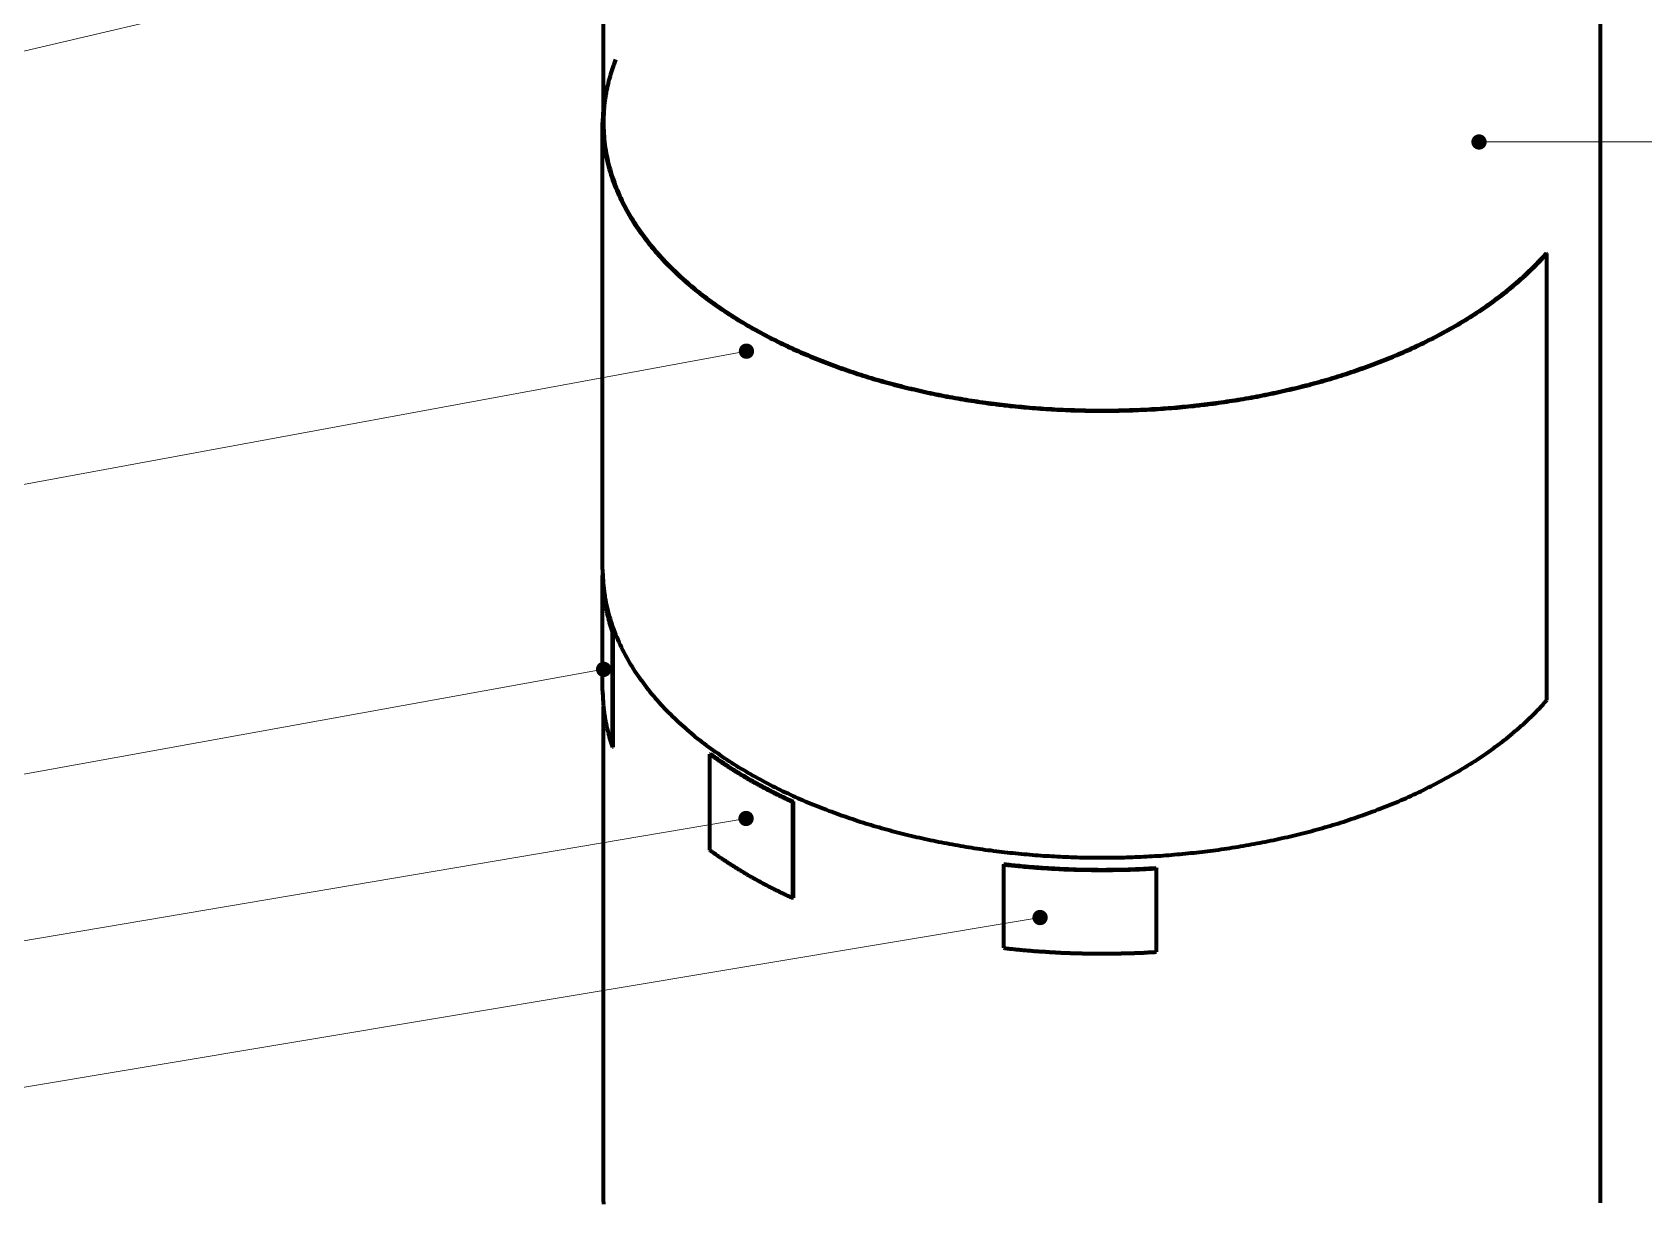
# Model space of a CAD drawing. Header units: millimetres. Extents: x 0 to 841, y 0 to 594.
# Drawn here: x 229.6 to 355.7, y 253.9 to 345.4 of the extents above; entities that cross this region are included whole.
import ezdxf

# ---------------------------------------------------------------- set-up
doc = ezdxf.new("R2010")
doc.units = ezdxf.units.MM
doc.layers.add('01-VISIBLE', color=7, linetype='CONTINUOUS', lineweight=70)
doc.layers.add('08-FINA', color=5, linetype='CONTINUOUS', lineweight=18)

msp = doc.modelspace()

# ---------------------------------------------------------------- hatches: boundary and pattern name
at = {"layer": '08-FINA'}
h = msp.add_hatch(color=7, dxfattribs=at)
h.dxf.hatch_style = 1
edge = h.paths.add_edge_path()
edge.add_arc((342.83, 336.77), 0.6, 0, 360)
h = msp.add_hatch(color=7, dxfattribs=at)
h.dxf.hatch_style = 1
edge = h.paths.add_edge_path()
edge.add_arc((285.52, 320.4), 0.6, 0, 360)
h = msp.add_hatch(color=7, dxfattribs=at)
h.dxf.hatch_style = 1
edge = h.paths.add_edge_path()
edge.add_arc((274.35, 295.51), 0.6, 0, 360)
h = msp.add_hatch(color=7, dxfattribs=at)
h.dxf.hatch_style = 1
edge = h.paths.add_edge_path()
edge.add_arc((285.49, 283.84), 0.6, 0, 360)
h = msp.add_hatch(color=7, dxfattribs=at)
h.dxf.hatch_style = 1
edge = h.paths.add_edge_path()
edge.add_arc((308.49, 276.09), 0.6, 0, 360)

# ---------------------------------------------------------------- linework, layer by layer
at = {"layer": '01-VISIBLE'}
for p, q in [((274.33, 338.28), (274.33, 400.82)), ((352.33, 253.85), (352.33, 400.82)), ((274.27, 303.33), (274.27, 338.28)), ((348.08, 328.06), (348.13, 328.04)), ((348.13, 293.09), (348.13, 328.04)), ((274.27, 293.86), (274.27, 302.84)), ((275.03, 289.42), (275.03, 298.41)), ((275.09, 298.41), (275.03, 298.41)), ((275.09, 289.43), (275.09, 298.41)), ((274.33, 253.85), (274.33, 292.61)), ((275.09, 289.43), (275.03, 289.42)), ((282.7, 288.9), (282.65, 288.88)), ((282.65, 281.37), (282.65, 288.88)), ((289.19, 285.16), (289.15, 285.13)), ((289.15, 277.62), (289.15, 285.13)), ((289.19, 277.64), (289.19, 285.16)), ((305.66, 280.27), (305.65, 280.24)), ((305.65, 273.71), (305.65, 280.24)), ((317.6, 279.97), (317.61, 279.94)), ((317.61, 273.4), (317.61, 279.94)), ((289.19, 277.64), (289.15, 277.62))]:
    msp.add_line(p, q, dxfattribs=at)
for points in [[(275.28, 343.22), (275.25, 343.14), (275.22, 343.07), (275.2, 342.99), (275.17, 342.92), (275.14, 342.84), (275.11, 342.77), (275.09, 342.69), (275.06, 342.62), (275.04, 342.54), (275.01, 342.46), (274.99, 342.39), (274.96, 342.31), (274.94, 342.23), (274.91, 342.16), (274.89, 342.08), (274.87, 342), (274.85, 341.93), (274.82, 341.85), (274.8, 341.77), (274.78, 341.69), (274.76, 341.62), (274.74, 341.54), (274.72, 341.46), (274.7, 341.38), (274.69, 341.3), (274.67, 341.23), (274.65, 341.15), (274.63, 341.07), (274.62, 340.99), (274.6, 340.91), (274.58, 340.83), (274.57, 340.75), (274.55, 340.68), (274.54, 340.6), (274.52, 340.52), (274.51, 340.44), (274.5, 340.36), (274.49, 340.28), (274.47, 340.2), (274.46, 340.12), (274.45, 340.04), (274.44, 339.96), (274.43, 339.88), (274.42, 339.8), (274.41, 339.72), (274.4, 339.64), (274.4, 339.56), (274.39, 339.48), (274.38, 339.4), (274.37, 339.32), (274.37, 339.24), (274.36, 339.16), (274.36, 339.08), (274.35, 339), (274.35, 338.92), (274.34, 338.84), (274.34, 338.76), (274.34, 338.68), (274.34, 338.6), (274.33, 338.52), (274.33, 338.44), (274.33, 338.36), (274.33, 338.28)], [(274.33, 339.53), (274.32, 339.45), (274.32, 339.36), (274.31, 339.28), (274.3, 339.2), (274.3, 339.11), (274.29, 339.03), (274.29, 338.95), (274.28, 338.86), (274.28, 338.78), (274.28, 338.7), (274.28, 338.61), (274.27, 338.53), (274.27, 338.45), (274.27, 338.36), (274.27, 338.28)], [(274.27, 338.28), (274.27, 338.06), (274.28, 337.84), (274.29, 337.63), (274.3, 337.41), (274.32, 337.19), (274.34, 336.97), (274.36, 336.76), (274.39, 336.54), (274.42, 336.33), (274.45, 336.11), (274.49, 335.9), (274.53, 335.68), (274.58, 335.47), (274.62, 335.26), (274.68, 335.04), (274.73, 334.83), (274.79, 334.62), (274.85, 334.41), (274.91, 334.2), (274.98, 334), (275.05, 333.79), (275.13, 333.59), (275.2, 333.38), (275.28, 333.18), (275.37, 332.98), (275.45, 332.78), (275.54, 332.58), (275.63, 332.38), (275.73, 332.18), (275.82, 331.99), (275.92, 331.79), (276.02, 331.6), (276.13, 331.41), (276.23, 331.22), (276.34, 331.03), (276.46, 330.84), (276.57, 330.66), (276.69, 330.47), (276.8, 330.29), (276.92, 330.11), (277.05, 329.93), (277.17, 329.75), (277.3, 329.57), (277.43, 329.4), (277.56, 329.22), (277.69, 329.05), (277.83, 328.88), (277.96, 328.71), (278.1, 328.54), (278.24, 328.37), (278.38, 328.21), (278.53, 328.04), (278.67, 327.88), (278.82, 327.72), (278.97, 327.56), (279.12, 327.4), (279.27, 327.24), (279.42, 327.09), (279.57, 326.94), (279.73, 326.78), (279.89, 326.63), (280.04, 326.48), (280.2, 326.33), (280.36, 326.19), (280.53, 326.04), (280.69, 325.89), (280.85, 325.75), (281.02, 325.61), (281.19, 325.47), (281.35, 325.33), (281.52, 325.19), (281.69, 325.06), (281.86, 324.92), (282.04, 324.79), (282.21, 324.65), (282.38, 324.52), (282.56, 324.39), (282.73, 324.26), (282.91, 324.14), (283.09, 324.01), (283.27, 323.88), (283.44, 323.76), (283.62, 323.64), (283.81, 323.52), (283.99, 323.4), (284.17, 323.28), (284.35, 323.16), (284.54, 323.04), (284.72, 322.93), (284.91, 322.81), (285.09, 322.7), (285.28, 322.59), (285.47, 322.48), (285.66, 322.37), (285.85, 322.26), (286.03, 322.15), (286.23, 322.04), (286.42, 321.94), (286.61, 321.83), (286.8, 321.73), (286.99, 321.63), (287.18, 321.53), (287.38, 321.43), (287.57, 321.33), (287.77, 321.23), (287.96, 321.13), (288.16, 321.04), (288.35, 320.94), (288.55, 320.85), (288.75, 320.75), (288.95, 320.66), (289.14, 320.57), (289.34, 320.48), (289.54, 320.39), (289.74, 320.31), (289.94, 320.22), (290.14, 320.13), (290.34, 320.05), (290.54, 319.96), (290.75, 319.88), (290.95, 319.8), (291.15, 319.72), (291.35, 319.64), (291.55, 319.56), (291.76, 319.48), (291.96, 319.4), (292.17, 319.33), (292.37, 319.25), (292.58, 319.18), (292.78, 319.1), (292.99, 319.03), (293.19, 318.96), (293.4, 318.89), (293.6, 318.82), (293.81, 318.75), (294.02, 318.68), (294.22, 318.61), (294.43, 318.54), (294.64, 318.48), (294.85, 318.41), (295.06, 318.35), (295.27, 318.29), (295.47, 318.22), (295.68, 318.16), (295.89, 318.1), (296.1, 318.04), (296.31, 317.98), (296.52, 317.92), (296.73, 317.87), (296.94, 317.81), (297.15, 317.75), (297.36, 317.7), (297.58, 317.64), (297.79, 317.59), (298, 317.54), (298.21, 317.49), (298.42, 317.44), (298.63, 317.39), (298.85, 317.34), (299.06, 317.29), (299.27, 317.24), (299.48, 317.19), (299.7, 317.15), (299.91, 317.1), (300.12, 317.06), (300.34, 317.01), (300.55, 316.97), (300.76, 316.93), (300.98, 316.89), (301.19, 316.84), (301.41, 316.8), (301.62, 316.77), (301.84, 316.73), (302.05, 316.69), (302.27, 316.65), (302.48, 316.62), (302.7, 316.58), (302.91, 316.55), (303.13, 316.51), (303.34, 316.48), (303.56, 316.45), (303.77, 316.41), (303.99, 316.38), (304.2, 316.35), (304.42, 316.32), (304.64, 316.29), (304.85, 316.27), (305.07, 316.24), (305.28, 316.21), (305.5, 316.19), (305.72, 316.16), (305.93, 316.14), (306.15, 316.11), (306.37, 316.09), (306.58, 316.07), (306.8, 316.05), (307.02, 316.02), (307.24, 316), (307.45, 315.99), (307.67, 315.97), (307.89, 315.95), (308.1, 315.93), (308.32, 315.91), (308.54, 315.9), (308.76, 315.88), (308.97, 315.87), (309.19, 315.86), (309.41, 315.84), (309.63, 315.83), (309.84, 315.82), (310.06, 315.81), (310.28, 315.8), (310.5, 315.79), (310.71, 315.78), (310.93, 315.77), (311.15, 315.76), (311.37, 315.76), (311.59, 315.75), (311.8, 315.75), (312.02, 315.74), (312.24, 315.74), (312.46, 315.73), (312.68, 315.73), (312.89, 315.73), (313.11, 315.73), (313.33, 315.73), (313.55, 315.73), (313.77, 315.73), (313.98, 315.73), (314.2, 315.73), (314.42, 315.74), (314.64, 315.74), (314.86, 315.75), (315.07, 315.75), (315.29, 315.76), (315.51, 315.76), (315.73, 315.77), (315.94, 315.78), (316.16, 315.79), (316.38, 315.8), (316.6, 315.81), (316.82, 315.82), (317.03, 315.83), (317.25, 315.84), (317.47, 315.85), (317.69, 315.87), (317.9, 315.88), (318.12, 315.9), (318.34, 315.91), (318.56, 315.93), (318.77, 315.95), (318.99, 315.97), (319.21, 315.98), (319.42, 316), (319.64, 316.02), (319.86, 316.05), (320.08, 316.07), (320.29, 316.09), (320.51, 316.11), (320.73, 316.14), (320.94, 316.16), (321.16, 316.19), (321.38, 316.21), (321.59, 316.24), (321.81, 316.27), (322.02, 316.29), (322.24, 316.32), (322.46, 316.35), (322.67, 316.38), (322.89, 316.41), (323.1, 316.45), (323.32, 316.48), (323.53, 316.51), (323.75, 316.54), (323.96, 316.58), (324.18, 316.62), (324.39, 316.65), (324.61, 316.69), (324.82, 316.73), (325.04, 316.76), (325.25, 316.8), (325.47, 316.84), (325.68, 316.88), (325.9, 316.93), (326.11, 316.97), (326.32, 317.01), (326.54, 317.06), (326.75, 317.1), (326.96, 317.15), (327.18, 317.19), (327.39, 317.24), (327.6, 317.29), (327.81, 317.34), (328.03, 317.38), (328.24, 317.43), (328.45, 317.49), (328.66, 317.54), (328.87, 317.59), (329.08, 317.64), (329.3, 317.7), (329.51, 317.75), (329.72, 317.81), (329.93, 317.86), (330.14, 317.92), (330.35, 317.98), (330.56, 318.04), (330.77, 318.1), (330.98, 318.16), (331.19, 318.22), (331.39, 318.28), (331.6, 318.35), (331.81, 318.41), (332.02, 318.48), (332.23, 318.54), (332.44, 318.61), (332.64, 318.68), (332.85, 318.75), (333.06, 318.81), (333.26, 318.88), (333.47, 318.96), (333.67, 319.03), (333.88, 319.1), (334.08, 319.17), (334.29, 319.25), (334.49, 319.32), (334.7, 319.4), (334.9, 319.48), (335.11, 319.56), (335.31, 319.64), (335.51, 319.72), (335.71, 319.8), (335.91, 319.88), (336.12, 319.96), (336.32, 320.05), (336.52, 320.13), (336.72, 320.22), (336.92, 320.3), (337.12, 320.39), (337.32, 320.48), (337.52, 320.57), (337.71, 320.66), (337.91, 320.75), (338.11, 320.85), (338.31, 320.94), (338.5, 321.03), (338.7, 321.13), (338.89, 321.23), (339.09, 321.33), (339.28, 321.42), (339.48, 321.52), (339.67, 321.63), (339.86, 321.73), (340.05, 321.83), (340.24, 321.94), (340.44, 322.04), (340.63, 322.15), (340.81, 322.25), (341, 322.36), (341.19, 322.47), (341.38, 322.58), (341.57, 322.7), (341.75, 322.81), (341.94, 322.92), (342.12, 323.04), (342.31, 323.16), (342.49, 323.27), (342.67, 323.39), (342.85, 323.51), (343.04, 323.64), (343.22, 323.76), (343.4, 323.88), (343.57, 324.01), (343.75, 324.13), (343.93, 324.26), (344.1, 324.39), (344.28, 324.52), (344.45, 324.65), (344.63, 324.78), (344.8, 324.92), (344.97, 325.05), (345.14, 325.19), (345.31, 325.33), (345.47, 325.47), (345.64, 325.61), (345.81, 325.75), (345.97, 325.89), (346.13, 326.04), (346.3, 326.18), (346.46, 326.33), (346.62, 326.48), (346.77, 326.63), (346.93, 326.78), (347.09, 326.93), (347.24, 327.09), (347.39, 327.24), (347.55, 327.4), (347.69, 327.56), (347.84, 327.72), (347.99, 327.88), (348.13, 328.04)], [(274.33, 338.28), (274.33, 338.06), (274.34, 337.84), (274.35, 337.63), (274.36, 337.41), (274.38, 337.19), (274.4, 336.98), (274.42, 336.76), (274.45, 336.54), (274.48, 336.33), (274.51, 336.11), (274.55, 335.9), (274.59, 335.69), (274.64, 335.47), (274.68, 335.26), (274.74, 335.05), (274.79, 334.84), (274.85, 334.63), (274.91, 334.42), (274.97, 334.21), (275.04, 334), (275.11, 333.8), (275.19, 333.59), (275.26, 333.39), (275.34, 333.19), (275.42, 332.99), (275.51, 332.79), (275.6, 332.59), (275.69, 332.39), (275.78, 332.19), (275.88, 332), (275.98, 331.8), (276.08, 331.61), (276.19, 331.42), (276.29, 331.23), (276.4, 331.04), (276.51, 330.86), (276.63, 330.67), (276.74, 330.49), (276.86, 330.3), (276.98, 330.12), (277.1, 329.94), (277.23, 329.76), (277.35, 329.59), (277.48, 329.41), (277.61, 329.24), (277.75, 329.07), (277.88, 328.89), (278.02, 328.72), (278.16, 328.56), (278.3, 328.39), (278.44, 328.22), (278.58, 328.06), (278.72, 327.9), (278.87, 327.74), (279.02, 327.58), (279.17, 327.42), (279.32, 327.26), (279.47, 327.11), (279.63, 326.95), (279.78, 326.8), (279.94, 326.65), (280.1, 326.5), (280.25, 326.35), (280.41, 326.2), (280.58, 326.06), (280.74, 325.91), (280.9, 325.77), (281.07, 325.63), (281.24, 325.49), (281.4, 325.35), (281.57, 325.21), (281.74, 325.08), (281.91, 324.94), (282.08, 324.81), (282.26, 324.67), (282.43, 324.54), (282.6, 324.41), (282.78, 324.28), (282.96, 324.16), (283.13, 324.03), (283.31, 323.91), (283.49, 323.78), (283.67, 323.66), (283.85, 323.54), (284.03, 323.42), (284.21, 323.3), (284.4, 323.18), (284.58, 323.07), (284.77, 322.95), (284.95, 322.84), (285.14, 322.72), (285.32, 322.61), (285.51, 322.5), (285.7, 322.39), (285.89, 322.28), (286.08, 322.17), (286.27, 322.07), (286.46, 321.96), (286.65, 321.86), (286.84, 321.75), (287.03, 321.65), (287.22, 321.55), (287.42, 321.45), (287.61, 321.35), (287.81, 321.26), (288, 321.16), (288.2, 321.06), (288.39, 320.97), (288.59, 320.87), (288.79, 320.78), (288.98, 320.69), (289.18, 320.6), (289.38, 320.51), (289.58, 320.42), (289.78, 320.33), (289.98, 320.25), (290.18, 320.16), (290.38, 320.08), (290.58, 319.99), (290.78, 319.91), (290.98, 319.83), (291.18, 319.75), (291.39, 319.67), (291.59, 319.59), (291.79, 319.51), (291.99, 319.43), (292.2, 319.36), (292.4, 319.28), (292.61, 319.21), (292.81, 319.13), (293.02, 319.06), (293.22, 318.99), (293.43, 318.92), (293.63, 318.85), (293.84, 318.78), (294.05, 318.71), (294.25, 318.64), (294.46, 318.57), (294.67, 318.51), (294.88, 318.44), (295.08, 318.38), (295.29, 318.32), (295.5, 318.25), (295.71, 318.19), (295.92, 318.13), (296.13, 318.07), (296.34, 318.01), (296.55, 317.95), (296.76, 317.9), (296.97, 317.84), (297.18, 317.79), (297.39, 317.73), (297.6, 317.68), (297.81, 317.62), (298.02, 317.57), (298.23, 317.52), (298.44, 317.47), (298.66, 317.42), (298.87, 317.37), (299.08, 317.32), (299.29, 317.27), (299.51, 317.23), (299.72, 317.18), (299.93, 317.13), (300.14, 317.09), (300.36, 317.05), (300.57, 317), (300.78, 316.96), (301, 316.92), (301.21, 316.88), (301.43, 316.84), (301.64, 316.8), (301.85, 316.76), (302.07, 316.72), (302.28, 316.69), (302.5, 316.65), (302.71, 316.61), (302.93, 316.58), (303.14, 316.54), (303.36, 316.51), (303.57, 316.48), (303.79, 316.45), (304, 316.42), (304.22, 316.39), (304.43, 316.36), (304.65, 316.33), (304.87, 316.3), (305.08, 316.27), (305.3, 316.25), (305.51, 316.22), (305.73, 316.19), (305.95, 316.17), (306.16, 316.15), (306.38, 316.12), (306.59, 316.1), (306.81, 316.08), (307.03, 316.06), (307.24, 316.04), (307.46, 316.02), (307.68, 316), (307.9, 315.98), (308.11, 315.97), (308.33, 315.95), (308.55, 315.93), (308.76, 315.92), (308.98, 315.9), (309.2, 315.89), (309.41, 315.88), (309.63, 315.86), (309.85, 315.85), (310.07, 315.84), (310.28, 315.83), (310.5, 315.82), (310.72, 315.81), (310.94, 315.81), (311.15, 315.8), (311.37, 315.79), (311.59, 315.79), (311.81, 315.78), (312.02, 315.78), (312.24, 315.77), (312.46, 315.77), (312.68, 315.77), (312.89, 315.76), (313.11, 315.76), (313.33, 315.76), (313.55, 315.76), (313.77, 315.76), (313.98, 315.77), (314.2, 315.77), (314.42, 315.77), (314.64, 315.78), (314.85, 315.78), (315.07, 315.79), (315.29, 315.79), (315.51, 315.8), (315.72, 315.81), (315.94, 315.81), (316.16, 315.82), (316.38, 315.83), (316.59, 315.84), (316.81, 315.85), (317.03, 315.86), (317.24, 315.88), (317.46, 315.89), (317.68, 315.9), (317.9, 315.92), (318.11, 315.93), (318.33, 315.95), (318.55, 315.96), (318.76, 315.98), (318.98, 316), (319.2, 316.02), (319.42, 316.04), (319.63, 316.06), (319.85, 316.08), (320.07, 316.1), (320.28, 316.12), (320.5, 316.15), (320.71, 316.17), (320.93, 316.19), (321.15, 316.22), (321.36, 316.25), (321.58, 316.27), (321.79, 316.3), (322.01, 316.33), (322.23, 316.36), (322.44, 316.39), (322.66, 316.42), (322.87, 316.45), (323.09, 316.48), (323.3, 316.51), (323.52, 316.54), (323.73, 316.58), (323.95, 316.61), (324.16, 316.65), (324.38, 316.68), (324.59, 316.72), (324.81, 316.76), (325.02, 316.8), (325.23, 316.84), (325.45, 316.88), (325.66, 316.92), (325.88, 316.96), (326.09, 317), (326.3, 317.04), (326.52, 317.09), (326.73, 317.13), (326.94, 317.18), (327.15, 317.22), (327.37, 317.27), (327.58, 317.32), (327.79, 317.37), (328, 317.42), (328.22, 317.47), (328.43, 317.52), (328.64, 317.57), (328.85, 317.62), (329.06, 317.68), (329.27, 317.73), (329.48, 317.78), (329.69, 317.84), (329.9, 317.9), (330.11, 317.95), (330.32, 318.01), (330.53, 318.07), (330.74, 318.13), (330.95, 318.19), (331.16, 318.25), (331.37, 318.31), (331.58, 318.38), (331.78, 318.44), (331.99, 318.51), (332.2, 318.57), (332.41, 318.64), (332.61, 318.71), (332.82, 318.78), (333.03, 318.84), (333.23, 318.91), (333.44, 318.99), (333.64, 319.06), (333.85, 319.13), (334.05, 319.2), (334.26, 319.28), (334.46, 319.35), (334.67, 319.43), (334.87, 319.51), (335.07, 319.59), (335.27, 319.66), (335.48, 319.74), (335.68, 319.83), (335.88, 319.91), (336.08, 319.99), (336.28, 320.07), (336.48, 320.16), (336.68, 320.24), (336.88, 320.33), (337.08, 320.42), (337.28, 320.51), (337.48, 320.6), (337.68, 320.69), (337.87, 320.78), (338.07, 320.87), (338.27, 320.97), (338.46, 321.06), (338.66, 321.16), (338.85, 321.25), (339.05, 321.35), (339.24, 321.45), (339.44, 321.55), (339.63, 321.65), (339.82, 321.75), (340.01, 321.86), (340.2, 321.96), (340.39, 322.07), (340.58, 322.17), (340.77, 322.28), (340.96, 322.39), (341.15, 322.5), (341.34, 322.61), (341.52, 322.72), (341.71, 322.83), (341.89, 322.95), (342.08, 323.06), (342.26, 323.18), (342.45, 323.3), (342.63, 323.42), (342.81, 323.54), (342.99, 323.66), (343.17, 323.78), (343.35, 323.9), (343.53, 324.03), (343.7, 324.15), (343.88, 324.28), (344.06, 324.41), (344.23, 324.54), (344.4, 324.67), (344.58, 324.8), (344.75, 324.94), (344.92, 325.07), (345.09, 325.21), (345.26, 325.35), (345.43, 325.49), (345.59, 325.63), (345.76, 325.77), (345.92, 325.91), (346.08, 326.06), (346.25, 326.2), (346.41, 326.35), (346.57, 326.5), (346.72, 326.65), (346.88, 326.8), (347.04, 326.95), (347.19, 327.1), (347.34, 327.26), (347.49, 327.42), (347.64, 327.57), (347.79, 327.73), (347.94, 327.89), (348.08, 328.06)], [(274.27, 303.33), (274.27, 303.11), (274.28, 302.89), (274.29, 302.68), (274.3, 302.46), (274.32, 302.24), (274.34, 302.03), (274.36, 301.81), (274.39, 301.59), (274.42, 301.38), (274.45, 301.16), (274.49, 300.95), (274.53, 300.73), (274.58, 300.52), (274.62, 300.31), (274.68, 300.09), (274.73, 299.88), (274.79, 299.67), (274.85, 299.46), (274.91, 299.26), (274.98, 299.05), (275.05, 298.84), (275.13, 298.64), (275.2, 298.43), (275.28, 298.23), (275.37, 298.03), (275.45, 297.83), (275.54, 297.63), (275.63, 297.43), (275.73, 297.24), (275.82, 297.04), (275.92, 296.85), (276.02, 296.65), (276.13, 296.46), (276.23, 296.27), (276.34, 296.08), (276.46, 295.9), (276.57, 295.71), (276.69, 295.53), (276.8, 295.34), (276.92, 295.16), (277.05, 294.98), (277.17, 294.8), (277.3, 294.63), (277.43, 294.45), (277.56, 294.28), (277.69, 294.1), (277.83, 293.93), (277.96, 293.76), (278.1, 293.59), (278.24, 293.43), (278.38, 293.26), (278.53, 293.1), (278.67, 292.93), (278.82, 292.77), (278.97, 292.61), (279.12, 292.45), (279.27, 292.3), (279.42, 292.14), (279.57, 291.99), (279.73, 291.83), (279.89, 291.68), (280.04, 291.53), (280.2, 291.38), (280.36, 291.24), (280.53, 291.09), (280.69, 290.95), (280.85, 290.8), (281.02, 290.66), (281.19, 290.52), (281.35, 290.38), (281.52, 290.24), (281.69, 290.11), (281.86, 289.97), (282.04, 289.84), (282.21, 289.7), (282.38, 289.57), (282.56, 289.44), (282.73, 289.31), (282.91, 289.19), (283.09, 289.06), (283.27, 288.94), (283.44, 288.81), (283.62, 288.69), (283.81, 288.57), (283.99, 288.45), (284.17, 288.33), (284.35, 288.21), (284.54, 288.09), (284.72, 287.98), (284.91, 287.86), (285.09, 287.75), (285.28, 287.64), (285.47, 287.53), (285.66, 287.42), (285.85, 287.31), (286.03, 287.2), (286.23, 287.09), (286.42, 286.99), (286.61, 286.88), (286.8, 286.78), (286.99, 286.68), (287.18, 286.58), (287.38, 286.48), (287.57, 286.38), (287.77, 286.28), (287.96, 286.18), (288.16, 286.09), (288.35, 285.99), (288.55, 285.9), (288.75, 285.81), (288.95, 285.71), (289.14, 285.62), (289.34, 285.53), (289.54, 285.44), (289.74, 285.36), (289.94, 285.27), (290.14, 285.18), (290.34, 285.1), (290.54, 285.02), (290.75, 284.93), (290.95, 284.85), (291.15, 284.77), (291.35, 284.69), (291.55, 284.61), (291.76, 284.53), (291.96, 284.45), (292.17, 284.38), (292.37, 284.3), (292.58, 284.23), (292.78, 284.15), (292.99, 284.08), (293.19, 284.01), (293.4, 283.94), (293.6, 283.87), (293.81, 283.8), (294.02, 283.73), (294.22, 283.66), (294.43, 283.59), (294.64, 283.53), (294.85, 283.46), (295.06, 283.4), (295.27, 283.34), (295.47, 283.27), (295.68, 283.21), (295.89, 283.15), (296.1, 283.09), (296.31, 283.03), (296.52, 282.97), (296.73, 282.92), (296.94, 282.86), (297.15, 282.8), (297.36, 282.75), (297.58, 282.7), (297.79, 282.64), (298, 282.59), (298.21, 282.54), (298.42, 282.49), (298.63, 282.44), (298.85, 282.39), (299.06, 282.34), (299.27, 282.29), (299.48, 282.24), (299.7, 282.2), (299.91, 282.15), (300.12, 282.11), (300.34, 282.06), (300.55, 282.02), (300.76, 281.98), (300.98, 281.94), (301.19, 281.9), (301.41, 281.86), (301.62, 281.82), (301.84, 281.78), (302.05, 281.74), (302.27, 281.7), (302.48, 281.67), (302.7, 281.63), (302.91, 281.6), (303.13, 281.56), (303.34, 281.53), (303.56, 281.5), (303.77, 281.47), (303.99, 281.43), (304.2, 281.4), (304.42, 281.37), (304.64, 281.35), (304.85, 281.32), (305.07, 281.29), (305.28, 281.26), (305.5, 281.24), (305.72, 281.21), (305.93, 281.19), (306.15, 281.16), (306.37, 281.14), (306.58, 281.12), (306.8, 281.1), (307.02, 281.08), (307.24, 281.06), (307.45, 281.04), (307.67, 281.02), (307.89, 281), (308.1, 280.98), (308.32, 280.97), (308.54, 280.95), (308.76, 280.93), (308.97, 280.92), (309.19, 280.91), (309.41, 280.89), (309.63, 280.88), (309.84, 280.87), (310.06, 280.86), (310.28, 280.85), (310.5, 280.84), (310.71, 280.83), (310.93, 280.82), (311.15, 280.81), (311.37, 280.81), (311.59, 280.8), (311.8, 280.8), (312.02, 280.79), (312.24, 280.79), (312.46, 280.78), (312.68, 280.78), (312.89, 280.78), (313.11, 280.78), (313.33, 280.78), (313.55, 280.78), (313.77, 280.78), (313.98, 280.78), (314.2, 280.78), (314.42, 280.79), (314.64, 280.79), (314.86, 280.8), (315.07, 280.8), (315.29, 280.81), (315.51, 280.81), (315.73, 280.82), (315.94, 280.83), (316.16, 280.84), (316.38, 280.85), (316.6, 280.86), (316.82, 280.87), (317.03, 280.88), (317.25, 280.89), (317.47, 280.91), (317.69, 280.92), (317.9, 280.93), (318.12, 280.95), (318.34, 280.97), (318.56, 280.98), (318.77, 281), (318.99, 281.02), (319.21, 281.04), (319.42, 281.06), (319.64, 281.08), (319.86, 281.1), (320.08, 281.12), (320.29, 281.14), (320.51, 281.16), (320.73, 281.19), (320.94, 281.21), (321.16, 281.24), (321.38, 281.26), (321.59, 281.29), (321.81, 281.32), (322.02, 281.34), (322.24, 281.37), (322.46, 281.4), (322.67, 281.43), (322.89, 281.46), (323.1, 281.5), (323.32, 281.53), (323.53, 281.56), (323.75, 281.6), (323.96, 281.63), (324.18, 281.67), (324.39, 281.7), (324.61, 281.74), (324.82, 281.78), (325.04, 281.82), (325.25, 281.86), (325.47, 281.9), (325.68, 281.94), (325.9, 281.98), (326.11, 282.02), (326.32, 282.06), (326.54, 282.11), (326.75, 282.15), (326.96, 282.2), (327.18, 282.24), (327.39, 282.29), (327.6, 282.34), (327.81, 282.39), (328.03, 282.44), (328.24, 282.49), (328.45, 282.54), (328.66, 282.59), (328.87, 282.64), (329.08, 282.69), (329.3, 282.75), (329.51, 282.8), (329.72, 282.86), (329.93, 282.92), (330.14, 282.97), (330.35, 283.03), (330.56, 283.09), (330.77, 283.15), (330.98, 283.21), (331.19, 283.27), (331.39, 283.34), (331.6, 283.4), (331.81, 283.46), (332.02, 283.53), (332.23, 283.59), (332.44, 283.66), (332.64, 283.73), (332.85, 283.8), (333.06, 283.87), (333.26, 283.94), (333.47, 284.01), (333.67, 284.08), (333.88, 284.15), (334.08, 284.23), (334.29, 284.3), (334.49, 284.38), (334.7, 284.45), (334.9, 284.53), (335.11, 284.61), (335.31, 284.69), (335.51, 284.77), (335.71, 284.85), (335.91, 284.93), (336.12, 285.01), (336.32, 285.1), (336.52, 285.18), (336.72, 285.27), (336.92, 285.36), (337.12, 285.44), (337.32, 285.53), (337.52, 285.62), (337.71, 285.71), (337.91, 285.8), (338.11, 285.9), (338.31, 285.99), (338.5, 286.09), (338.7, 286.18), (338.89, 286.28), (339.09, 286.38), (339.28, 286.48), (339.48, 286.58), (339.67, 286.68), (339.86, 286.78), (340.05, 286.88), (340.24, 286.99), (340.44, 287.09), (340.63, 287.2), (340.81, 287.31), (341, 287.41), (341.19, 287.52), (341.38, 287.64), (341.57, 287.75), (341.75, 287.86), (341.94, 287.98), (342.12, 288.09), (342.31, 288.21), (342.49, 288.33), (342.67, 288.44), (342.85, 288.56), (343.04, 288.69), (343.22, 288.81), (343.4, 288.93), (343.57, 289.06), (343.75, 289.18), (343.93, 289.31), (344.1, 289.44), (344.28, 289.57), (344.45, 289.7), (344.63, 289.83), (344.8, 289.97), (344.97, 290.1), (345.14, 290.24), (345.31, 290.38), (345.47, 290.52), (345.64, 290.66), (345.81, 290.8), (345.97, 290.94), (346.13, 291.09), (346.3, 291.23), (346.46, 291.38), (346.62, 291.53), (346.77, 291.68), (346.93, 291.83), (347.09, 291.98), (347.24, 292.14), (347.39, 292.29), (347.55, 292.45), (347.69, 292.61), (347.84, 292.77), (347.99, 292.93), (348.13, 293.09)], [(274.27, 303.09), (274.27, 303.04), (274.27, 303), (274.27, 302.96), (274.27, 302.92), (274.27, 302.88), (274.27, 302.84)], [(274.27, 302.84), (274.27, 302.76), (274.27, 302.68), (274.27, 302.6), (274.28, 302.52), (274.28, 302.44), (274.28, 302.36), (274.28, 302.28), (274.29, 302.19), (274.29, 302.11), (274.3, 302.03), (274.3, 301.95), (274.31, 301.87), (274.31, 301.79), (274.32, 301.71), (274.33, 301.63), (274.34, 301.55), (274.34, 301.47), (274.35, 301.39), (274.36, 301.31), (274.37, 301.23), (274.38, 301.15), (274.39, 301.07), (274.4, 300.99), (274.42, 300.91), (274.43, 300.83), (274.44, 300.75), (274.45, 300.67), (274.47, 300.59), (274.48, 300.51), (274.5, 300.43), (274.51, 300.35), (274.53, 300.27), (274.54, 300.19), (274.56, 300.12), (274.58, 300.04), (274.59, 299.96), (274.61, 299.88), (274.63, 299.8), (274.65, 299.72), (274.67, 299.64), (274.69, 299.56), (274.71, 299.49), (274.73, 299.41), (274.75, 299.33), (274.77, 299.25), (274.79, 299.17), (274.81, 299.1), (274.84, 299.02), (274.86, 298.94), (274.88, 298.87), (274.91, 298.79), (274.93, 298.71), (274.96, 298.63), (274.98, 298.56), (275.01, 298.48), (275.03, 298.41)], [(274.4, 301.49), (274.41, 301.41), (274.42, 301.33), (274.43, 301.25), (274.44, 301.17), (274.45, 301.09), (274.46, 301.01), (274.47, 300.93), (274.48, 300.85), (274.5, 300.77), (274.51, 300.69), (274.52, 300.61), (274.54, 300.53), (274.55, 300.45), (274.57, 300.37), (274.58, 300.29), (274.6, 300.21), (274.62, 300.13), (274.63, 300.05), (274.65, 299.97), (274.67, 299.89), (274.69, 299.81), (274.7, 299.73), (274.72, 299.66), (274.74, 299.58), (274.76, 299.5), (274.78, 299.42), (274.81, 299.34), (274.83, 299.26), (274.85, 299.19), (274.87, 299.11), (274.89, 299.03), (274.92, 298.95), (274.94, 298.87), (274.97, 298.8), (274.99, 298.72), (275.02, 298.64), (275.04, 298.57), (275.07, 298.49), (275.09, 298.41)], [(275.17, 298.51), (275.16, 298.48), (275.15, 298.44), (275.13, 298.4), (275.12, 298.36), (275.11, 298.33), (275.09, 298.29)], [(274.27, 293.86), (274.27, 293.78), (274.27, 293.7), (274.27, 293.62), (274.28, 293.54), (274.28, 293.46), (274.28, 293.37), (274.28, 293.29), (274.29, 293.21), (274.29, 293.13), (274.3, 293.05), (274.3, 292.97), (274.31, 292.89), (274.31, 292.81), (274.32, 292.73), (274.33, 292.65), (274.34, 292.57), (274.34, 292.49), (274.35, 292.41), (274.36, 292.33), (274.37, 292.25), (274.38, 292.17), (274.39, 292.09), (274.4, 292.01), (274.42, 291.93), (274.43, 291.85), (274.44, 291.77), (274.45, 291.69), (274.47, 291.61), (274.48, 291.53), (274.5, 291.45), (274.51, 291.37), (274.53, 291.29), (274.54, 291.21), (274.56, 291.13), (274.58, 291.05), (274.59, 290.98), (274.61, 290.9), (274.63, 290.82), (274.65, 290.74), (274.67, 290.66), (274.69, 290.58), (274.71, 290.51), (274.73, 290.43), (274.75, 290.35), (274.77, 290.27), (274.79, 290.19), (274.81, 290.12), (274.84, 290.04), (274.86, 289.96), (274.88, 289.88), (274.91, 289.81), (274.93, 289.73), (274.96, 289.65), (274.98, 289.58), (275.01, 289.5), (275.03, 289.42)], [(282.65, 288.88), (282.72, 288.83), (282.78, 288.79), (282.85, 288.74), (282.92, 288.69), (282.98, 288.65), (283.05, 288.6), (283.11, 288.55), (283.18, 288.51), (283.25, 288.46), (283.31, 288.41), (283.38, 288.37), (283.45, 288.32), (283.51, 288.28), (283.58, 288.23), (283.65, 288.18), (283.71, 288.14), (283.78, 288.09), (283.85, 288.05), (283.91, 288), (283.98, 287.96), (284.05, 287.92), (284.12, 287.87), (284.19, 287.83), (284.25, 287.78), (284.32, 287.74), (284.39, 287.7), (284.46, 287.65), (284.53, 287.61), (284.59, 287.57), (284.66, 287.52), (284.73, 287.48), (284.8, 287.44), (284.87, 287.4), (284.94, 287.35), (285.01, 287.31), (285.08, 287.27), (285.15, 287.23), (285.22, 287.19), (285.28, 287.15), (285.35, 287.1), (285.42, 287.06), (285.49, 287.02), (285.56, 286.98), (285.63, 286.94), (285.7, 286.9), (285.77, 286.86), (285.84, 286.82), (285.91, 286.78), (285.98, 286.74), (286.05, 286.7), (286.12, 286.66), (286.2, 286.62), (286.27, 286.58), (286.34, 286.54), (286.41, 286.5), (286.48, 286.46), (286.55, 286.43), (286.62, 286.39), (286.69, 286.35), (286.76, 286.31), (286.83, 286.27), (286.91, 286.23), (286.98, 286.2), (287.05, 286.16), (287.12, 286.12), (287.19, 286.08), (287.26, 286.05), (287.34, 286.01), (287.41, 285.97), (287.48, 285.94), (287.55, 285.9), (287.62, 285.86), (287.7, 285.83), (287.77, 285.79), (287.84, 285.75), (287.91, 285.72), (287.99, 285.68), (288.06, 285.65), (288.13, 285.61), (288.2, 285.58), (288.28, 285.54), (288.35, 285.51), (288.42, 285.47), (288.49, 285.44), (288.57, 285.4), (288.64, 285.37), (288.71, 285.33), (288.79, 285.3), (288.86, 285.26), (288.93, 285.23), (289.01, 285.2), (289.08, 285.16), (289.15, 285.13)], [(282.7, 288.9), (282.77, 288.86), (282.83, 288.81), (282.9, 288.76), (282.96, 288.71), (283.03, 288.67), (283.09, 288.62), (283.16, 288.57), (283.23, 288.53), (283.29, 288.48), (283.36, 288.43), (283.42, 288.39), (283.49, 288.34), (283.56, 288.3), (283.62, 288.25), (283.69, 288.21), (283.76, 288.16), (283.83, 288.12), (283.89, 288.07), (283.96, 288.03), (284.03, 287.98), (284.1, 287.94), (284.16, 287.89), (284.23, 287.85), (284.3, 287.81), (284.37, 287.76), (284.43, 287.72), (284.5, 287.68), (284.57, 287.63), (284.64, 287.59), (284.71, 287.55), (284.78, 287.5), (284.84, 287.46), (284.91, 287.42), (284.98, 287.38), (285.05, 287.34), (285.12, 287.29), (285.19, 287.25), (285.26, 287.21), (285.33, 287.17), (285.4, 287.13), (285.47, 287.09), (285.54, 287.05), (285.61, 287.01), (285.68, 286.96), (285.75, 286.92), (285.82, 286.88), (285.89, 286.84), (285.96, 286.8), (286.03, 286.76), (286.1, 286.72), (286.17, 286.68), (286.24, 286.65), (286.31, 286.61), (286.38, 286.57), (286.45, 286.53), (286.52, 286.49), (286.59, 286.45), (286.66, 286.41), (286.73, 286.37), (286.8, 286.34), (286.87, 286.3), (286.95, 286.26), (287.02, 286.22), (287.09, 286.18), (287.16, 286.15), (287.23, 286.11), (287.3, 286.07), (287.38, 286.04), (287.45, 286), (287.52, 285.96), (287.59, 285.93), (287.66, 285.89), (287.73, 285.85), (287.81, 285.82), (287.88, 285.78), (287.95, 285.74), (288.02, 285.71), (288.1, 285.67), (288.17, 285.64), (288.24, 285.6), (288.31, 285.57), (288.39, 285.53), (288.46, 285.5), (288.53, 285.46), (288.61, 285.43), (288.68, 285.39), (288.75, 285.36), (288.82, 285.32), (288.9, 285.29), (288.97, 285.26), (289.04, 285.22), (289.12, 285.19), (289.19, 285.16)], [(282.65, 281.37), (282.72, 281.32), (282.78, 281.27), (282.85, 281.23), (282.92, 281.18), (282.98, 281.13), (283.05, 281.09), (283.11, 281.04), (283.18, 280.99), (283.25, 280.95), (283.31, 280.9), (283.38, 280.85), (283.45, 280.81), (283.51, 280.76), (283.58, 280.72), (283.65, 280.67), (283.71, 280.63), (283.78, 280.58), (283.85, 280.54), (283.91, 280.49), (283.98, 280.45), (284.05, 280.4), (284.12, 280.36), (284.19, 280.32), (284.25, 280.27), (284.32, 280.23), (284.39, 280.18), (284.46, 280.14), (284.53, 280.1), (284.59, 280.06), (284.66, 280.01), (284.73, 279.97), (284.8, 279.93), (284.87, 279.88), (284.94, 279.84), (285.01, 279.8), (285.08, 279.76), (285.15, 279.72), (285.22, 279.68), (285.28, 279.63), (285.35, 279.59), (285.42, 279.55), (285.49, 279.51), (285.56, 279.47), (285.63, 279.43), (285.7, 279.39), (285.77, 279.35), (285.84, 279.31), (285.91, 279.27), (285.98, 279.23), (286.05, 279.19), (286.12, 279.15), (286.2, 279.11), (286.27, 279.07), (286.34, 279.03), (286.41, 278.99), (286.48, 278.95), (286.55, 278.91), (286.62, 278.88), (286.69, 278.84), (286.76, 278.8), (286.83, 278.76), (286.91, 278.72), (286.98, 278.68), (287.05, 278.65), (287.12, 278.61), (287.19, 278.57), (287.26, 278.53), (287.34, 278.5), (287.41, 278.46), (287.48, 278.42), (287.55, 278.39), (287.62, 278.35), (287.7, 278.31), (287.77, 278.28), (287.84, 278.24), (287.91, 278.21), (287.99, 278.17), (288.06, 278.13), (288.13, 278.1), (288.2, 278.06), (288.28, 278.03), (288.35, 277.99), (288.42, 277.96), (288.49, 277.92), (288.57, 277.89), (288.64, 277.85), (288.71, 277.82), (288.79, 277.79), (288.86, 277.75), (288.93, 277.72), (289.01, 277.68), (289.08, 277.65), (289.15, 277.62)], [(305.65, 280.24), (305.73, 280.23), (305.81, 280.22), (305.89, 280.21), (305.97, 280.2), (306.05, 280.19), (306.13, 280.19), (306.21, 280.18), (306.29, 280.17), (306.37, 280.16), (306.45, 280.15), (306.53, 280.14), (306.61, 280.14), (306.69, 280.13), (306.77, 280.12), (306.85, 280.11), (306.93, 280.1), (307.01, 280.1), (307.09, 280.09), (307.17, 280.08), (307.25, 280.07), (307.33, 280.07), (307.41, 280.06), (307.49, 280.05), (307.57, 280.05), (307.65, 280.04), (307.73, 280.03), (307.81, 280.03), (307.89, 280.02), (307.97, 280.01), (308.05, 280.01), (308.13, 280), (308.21, 279.99), (308.29, 279.99), (308.37, 279.98), (308.45, 279.98), (308.53, 279.97), (308.61, 279.96), (308.69, 279.96), (308.77, 279.95), (308.85, 279.95), (308.93, 279.94), (309.01, 279.94), (309.09, 279.93), (309.17, 279.93), (309.25, 279.92), (309.33, 279.92), (309.41, 279.91), (309.49, 279.91), (309.57, 279.9), (309.65, 279.9), (309.73, 279.9), (309.81, 279.89), (309.89, 279.89), (309.98, 279.88), (310.06, 279.88), (310.14, 279.88), (310.22, 279.87), (310.3, 279.87), (310.38, 279.86), (310.46, 279.86), (310.54, 279.86), (310.62, 279.85), (310.7, 279.85), (310.78, 279.85), (310.86, 279.84), (310.94, 279.84), (311.02, 279.84), (311.1, 279.84), (311.18, 279.83), (311.26, 279.83), (311.34, 279.83), (311.42, 279.83), (311.5, 279.82), (311.58, 279.82), (311.66, 279.82), (311.74, 279.82), (311.82, 279.82), (311.9, 279.81), (311.98, 279.81), (312.06, 279.81), (312.14, 279.81), (312.23, 279.81), (312.31, 279.81), (312.39, 279.81), (312.47, 279.81), (312.55, 279.8), (312.63, 279.8), (312.71, 279.8), (312.79, 279.8), (312.87, 279.8), (312.95, 279.8), (313.03, 279.8), (313.11, 279.8), (313.19, 279.8), (313.27, 279.8), (313.35, 279.8), (313.43, 279.8), (313.51, 279.8), (313.59, 279.8), (313.67, 279.8), (313.75, 279.8), (313.83, 279.8), (313.91, 279.8), (313.99, 279.8), (314.07, 279.8), (314.15, 279.8), (314.23, 279.81), (314.32, 279.81), (314.4, 279.81), (314.48, 279.81), (314.56, 279.81), (314.64, 279.81), (314.72, 279.81), (314.8, 279.82), (314.88, 279.82), (314.96, 279.82), (315.04, 279.82), (315.12, 279.82), (315.2, 279.83), (315.28, 279.83), (315.36, 279.83), (315.44, 279.83), (315.52, 279.83), (315.6, 279.84), (315.68, 279.84), (315.76, 279.84), (315.84, 279.85), (315.92, 279.85), (316, 279.85), (316.08, 279.86), (316.16, 279.86), (316.24, 279.86), (316.32, 279.87), (316.4, 279.87), (316.48, 279.87), (316.57, 279.88), (316.65, 279.88), (316.73, 279.88), (316.81, 279.89), (316.89, 279.89), (316.97, 279.9), (317.05, 279.9), (317.13, 279.91), (317.21, 279.91), (317.29, 279.92), (317.37, 279.92), (317.45, 279.93), (317.53, 279.93), (317.61, 279.94)], [(305.66, 280.27), (305.74, 280.26), (305.82, 280.26), (305.9, 280.25), (305.98, 280.24), (306.06, 280.23), (306.14, 280.22), (306.22, 280.21), (306.3, 280.2), (306.38, 280.19), (306.46, 280.19), (306.54, 280.18), (306.62, 280.17), (306.7, 280.16), (306.78, 280.15), (306.86, 280.15), (306.94, 280.14), (307.02, 280.13), (307.1, 280.12), (307.18, 280.12), (307.26, 280.11), (307.34, 280.1), (307.42, 280.09), (307.5, 280.09), (307.58, 280.08), (307.66, 280.07), (307.74, 280.07), (307.82, 280.06), (307.9, 280.05), (307.98, 280.05), (308.06, 280.04), (308.14, 280.03), (308.22, 280.03), (308.3, 280.02), (308.38, 280.02), (308.46, 280.01), (308.54, 280), (308.62, 280), (308.7, 279.99), (308.78, 279.99), (308.86, 279.98), (308.94, 279.98), (309.02, 279.97), (309.1, 279.97), (309.18, 279.96), (309.26, 279.96), (309.34, 279.95), (309.42, 279.95), (309.5, 279.94), (309.58, 279.94), (309.66, 279.93), (309.74, 279.93), (309.82, 279.93), (309.9, 279.92), (309.98, 279.92), (310.06, 279.91), (310.14, 279.91), (310.22, 279.91), (310.3, 279.9), (310.38, 279.9), (310.46, 279.9), (310.54, 279.89), (310.62, 279.89), (310.7, 279.89), (310.78, 279.88), (310.86, 279.88), (310.94, 279.88), (311.02, 279.87), (311.1, 279.87), (311.18, 279.87), (311.26, 279.87), (311.34, 279.86), (311.42, 279.86), (311.5, 279.86), (311.58, 279.86), (311.66, 279.85), (311.75, 279.85), (311.83, 279.85), (311.91, 279.85), (311.99, 279.85), (312.07, 279.85), (312.15, 279.84), (312.23, 279.84), (312.31, 279.84), (312.39, 279.84), (312.47, 279.84), (312.55, 279.84), (312.63, 279.84), (312.71, 279.84), (312.79, 279.84), (312.87, 279.84), (312.95, 279.84), (313.03, 279.83), (313.11, 279.83), (313.19, 279.83), (313.27, 279.83), (313.35, 279.83), (313.43, 279.83), (313.51, 279.83), (313.59, 279.83), (313.67, 279.83), (313.75, 279.84), (313.83, 279.84), (313.91, 279.84), (313.99, 279.84), (314.07, 279.84), (314.15, 279.84), (314.23, 279.84), (314.31, 279.84), (314.39, 279.84), (314.47, 279.84), (314.55, 279.85), (314.63, 279.85), (314.72, 279.85), (314.8, 279.85), (314.88, 279.85), (314.96, 279.85), (315.04, 279.86), (315.12, 279.86), (315.2, 279.86), (315.28, 279.86), (315.36, 279.86), (315.44, 279.87), (315.52, 279.87), (315.6, 279.87), (315.68, 279.87), (315.76, 279.88), (315.84, 279.88), (315.92, 279.88), (316, 279.89), (316.08, 279.89), (316.16, 279.89), (316.24, 279.9), (316.32, 279.9), (316.4, 279.9), (316.48, 279.91), (316.56, 279.91), (316.64, 279.92), (316.72, 279.92), (316.8, 279.92), (316.88, 279.93), (316.96, 279.93), (317.04, 279.94), (317.12, 279.94), (317.2, 279.95), (317.28, 279.95), (317.36, 279.95), (317.44, 279.96), (317.52, 279.96), (317.6, 279.97)], [(305.65, 273.71), (305.73, 273.7), (305.81, 273.69), (305.89, 273.68), (305.97, 273.67), (306.05, 273.66), (306.13, 273.65), (306.21, 273.65), (306.29, 273.64), (306.37, 273.63), (306.45, 273.62), (306.53, 273.61), (306.61, 273.6), (306.69, 273.6), (306.77, 273.59), (306.85, 273.58), (306.93, 273.57), (307.01, 273.57), (307.09, 273.56), (307.17, 273.55), (307.25, 273.54), (307.33, 273.54), (307.41, 273.53), (307.49, 273.52), (307.57, 273.51), (307.65, 273.51), (307.73, 273.5), (307.81, 273.49), (307.89, 273.49), (307.97, 273.48), (308.05, 273.47), (308.13, 273.47), (308.21, 273.46), (308.29, 273.46), (308.37, 273.45), (308.45, 273.44), (308.53, 273.44), (308.61, 273.43), (308.69, 273.43), (308.77, 273.42), (308.85, 273.42), (308.93, 273.41), (309.01, 273.41), (309.09, 273.4), (309.17, 273.4), (309.25, 273.39), (309.33, 273.39), (309.41, 273.38), (309.49, 273.38), (309.57, 273.37), (309.65, 273.37), (309.73, 273.36), (309.81, 273.36), (309.89, 273.35), (309.98, 273.35), (310.06, 273.35), (310.14, 273.34), (310.22, 273.34), (310.3, 273.34), (310.38, 273.33), (310.46, 273.33), (310.54, 273.33), (310.62, 273.32), (310.7, 273.32), (310.78, 273.32), (310.86, 273.31), (310.94, 273.31), (311.02, 273.31), (311.1, 273.3), (311.18, 273.3), (311.26, 273.3), (311.34, 273.3), (311.42, 273.29), (311.5, 273.29), (311.58, 273.29), (311.66, 273.29), (311.74, 273.29), (311.82, 273.28), (311.9, 273.28), (311.98, 273.28), (312.06, 273.28), (312.14, 273.28), (312.23, 273.28), (312.31, 273.28), (312.39, 273.27), (312.47, 273.27), (312.55, 273.27), (312.63, 273.27), (312.71, 273.27), (312.79, 273.27), (312.87, 273.27), (312.95, 273.27), (313.03, 273.27), (313.11, 273.27), (313.19, 273.27), (313.27, 273.27), (313.35, 273.27), (313.43, 273.27), (313.51, 273.27), (313.59, 273.27), (313.67, 273.27), (313.75, 273.27), (313.83, 273.27), (313.91, 273.27), (313.99, 273.27), (314.07, 273.27), (314.15, 273.27), (314.23, 273.27), (314.32, 273.27), (314.4, 273.28), (314.48, 273.28), (314.56, 273.28), (314.64, 273.28), (314.72, 273.28), (314.8, 273.28), (314.88, 273.29), (314.96, 273.29), (315.04, 273.29), (315.12, 273.29), (315.2, 273.29), (315.28, 273.3), (315.36, 273.3), (315.44, 273.3), (315.52, 273.3), (315.6, 273.31), (315.68, 273.31), (315.76, 273.31), (315.84, 273.31), (315.92, 273.32), (316, 273.32), (316.08, 273.32), (316.16, 273.33), (316.24, 273.33), (316.32, 273.33), (316.4, 273.34), (316.48, 273.34), (316.57, 273.34), (316.65, 273.35), (316.73, 273.35), (316.81, 273.36), (316.89, 273.36), (316.97, 273.37), (317.05, 273.37), (317.13, 273.37), (317.21, 273.38), (317.29, 273.38), (317.37, 273.39), (317.45, 273.39), (317.53, 273.4), (317.61, 273.4)], [(274.33, 253.85), (274.33, 253.66)], [(352.33, 253.77), (352.33, 253.85)]]:
    msp.add_lwpolyline(points, dxfattribs=at)
at = {"layer": '08-FINA'}
for p, q in [((51.38, 302.03), (291.56, 358.64)), ((616.5, 336.77), (342.83, 336.77)), ((51.43, 277.26), (285.52, 320.4)), ((51.43, 255.25), (274.35, 295.51)), ((51.44, 244.2), (285.49, 283.84)), ((51.44, 233.19), (308.49, 276.09))]:
    msp.add_line(p, q, dxfattribs=at)

doc.saveas('drawing.dxf')
